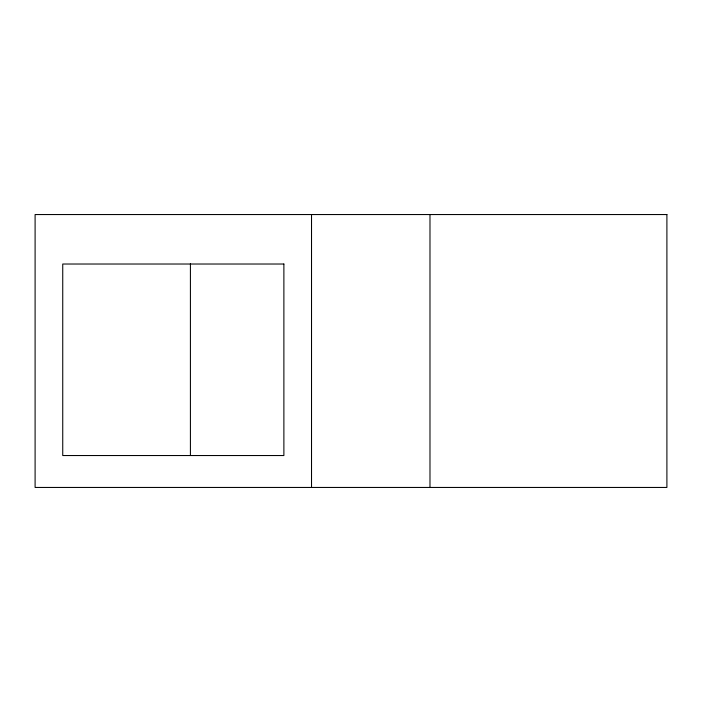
<?xml version="1.0" encoding="UTF-8"?>
<svg xmlns="http://www.w3.org/2000/svg" width="702" height="702" viewBox="0 0 702 702"><rect width="100%" height="100%" fill="white"/><g stroke="black" fill="none" stroke-linecap="round" stroke-linejoin="round"><path stroke-width="1.05" d="M429.984 214.549L429.984 487.451M311.521 214.549L311.521 487.451M190.417 263.838L190.417 455.537M666.9 214.549L35.1 214.549L35.1 487.451L666.9 487.451L666.9 214.549M283.88 264.022L62.741 264.022L62.741 455.537L283.88 455.537L283.88 264.022"/></g></svg>
